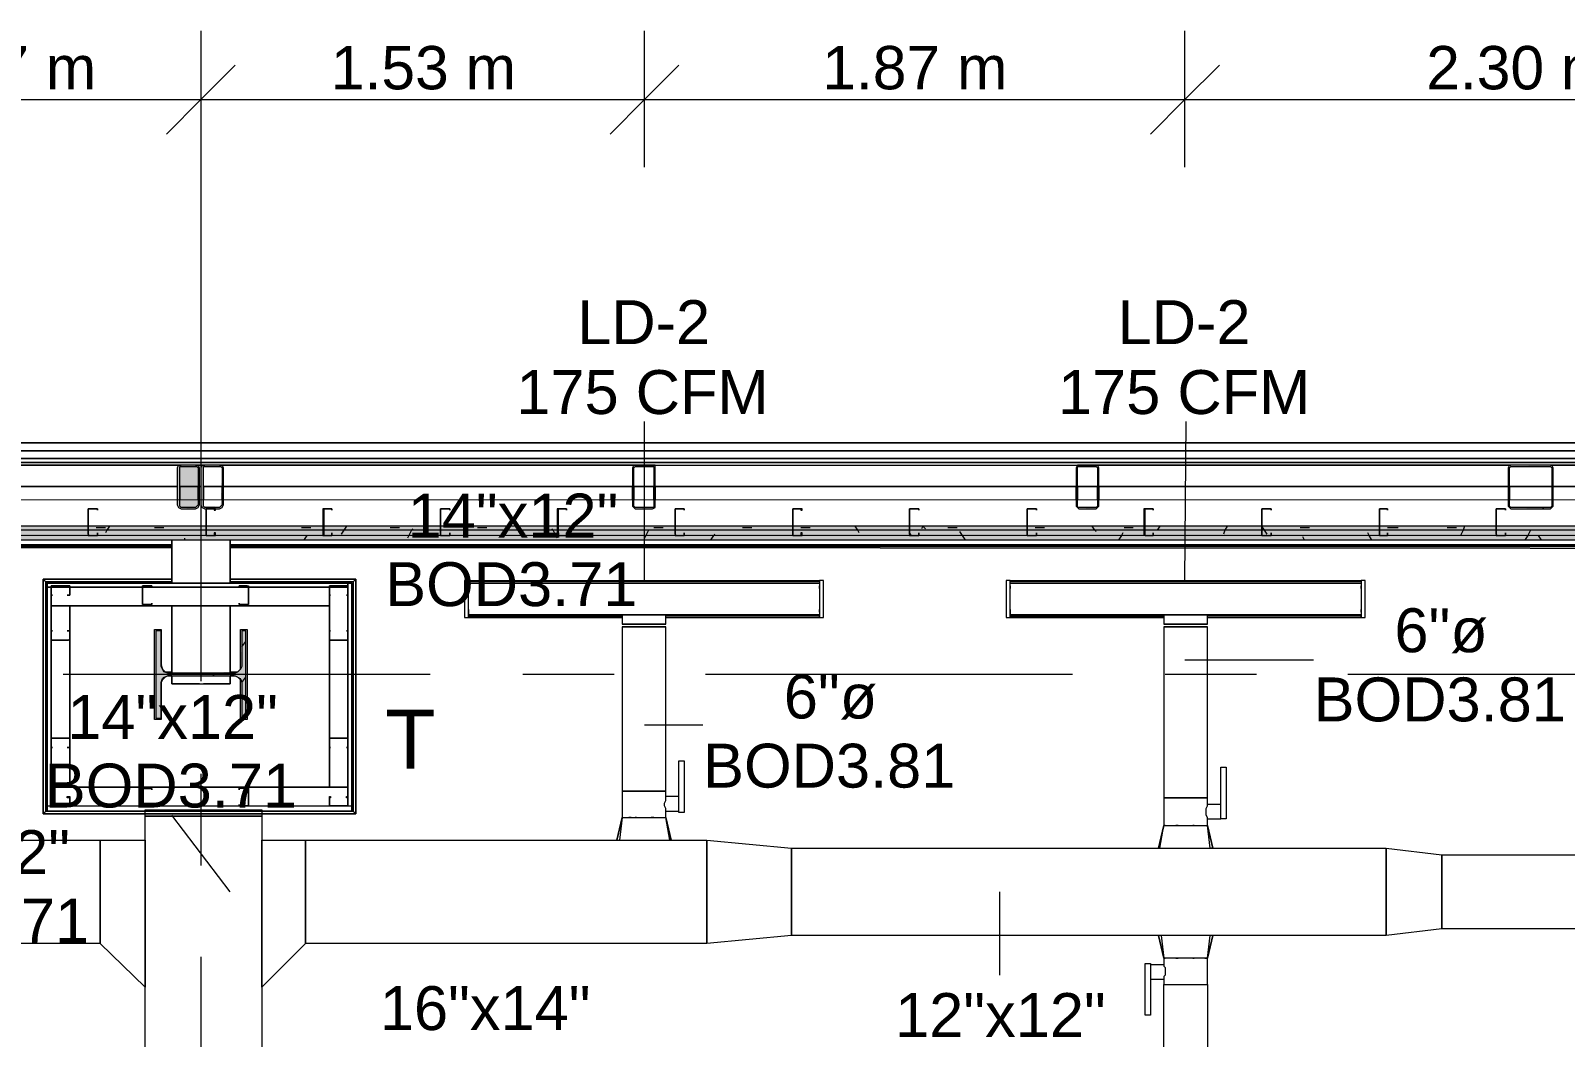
# Model space of a CAD drawing. Header units: metres. Extents: x -2 to 237, y -8 to 52.
# Drawn here: x 15.25 to 20.56, y 44.89 to 48.37 of the extents above; entities that cross this region are included whole.
import ezdxf

# ---------------------------------------------------------------- set-up
doc = ezdxf.new("R2010")
doc.units = ezdxf.units.M
doc.layers.add('HVAC - Ductos', color=5, linetype='Continuous', lineweight=0)
doc.layers.add('PDF2_Text', color=7, linetype='Continuous', lineweight=0)
doc.layers.add('PDF2_Geometry', color=7, linetype='Continuous', lineweight=0, true_color=0xaaaaaa)
doc.layers.add('PDF2_Solid Fills', color=7, linetype='Continuous', lineweight=0, true_color=0xffffff)
doc.styles.add('PDF Helvetica', font='')
doc.styles.get('PDF Helvetica').set_extended_font_data('Helvetica')

msp = doc.modelspace()

# ---------------------------------------------------------------- hatches: boundary and pattern name
at = {"layer": 'PDF2_Solid Fills', "lineweight": 0, "transparency": 33554559}
for points in [[(15.8286, 46.7287), (15.8332, 46.8707), (15.76, 46.8707), (15.7554, 46.8661), (15.7554, 46.7333), (15.76, 46.7333), (15.76, 46.7241), (15.7691, 46.7241), (15.8195, 46.7195), (15.8195, 46.7241)], [(15.9111, 46.7287), (15.9157, 46.87), (15.9157, 46.8707), (15.8424, 46.8707), (15.8378, 46.8661), (15.8378, 46.7333), (15.8424, 46.7333), (15.8424, 46.7241), (15.8516, 46.7241), (15.902, 46.7195), (15.902, 46.7241), (15.8836, 46.7287), (15.847, 46.7287), (15.847, 46.8661), (15.9111, 46.8661), (15.9066, 46.7333), (15.902, 46.7287), (15.9111, 46.7241)], [(56.2254, 46.6325), (56.4317, 46.6279), (56.4317, 46.6416), (37.3672, 46.6462), (4.2965, 46.6462), (4.2965, 46.6325)], [(4.2965, 46.6141), (56.2254, 46.6141), (56.4301, 46.6096), (56.4317, 46.6096), (56.4317, 46.6279), (4.2965, 46.6279)], [(15.7003, 46.1835), (15.7003, 46.298), (15.682, 46.298), (15.682, 45.9956), (15.7003, 45.9956), (15.7003, 46.1239), (15.7049, 46.1376), (15.7095, 46.1422), (15.9661, 46.1422), (15.9752, 46.1376), (15.9798, 46.1331), (15.9798, 45.9956), (15.9936, 45.9956), (15.9936, 46.298), (15.9798, 46.298), (15.9752, 46.1697), (15.9661, 46.1605), (15.9569, 46.1559), (15.7233, 46.1513), (15.7233, 46.1559), (15.7095, 46.1559), (15.7095, 46.1651), (15.7049, 46.1651), (15.7049, 46.1835)]]:
    msp.add_hatch(color=256, dxfattribs=at).paths.add_polyline_path(points)
h = msp.add_hatch(color=256, dxfattribs=at)
h.paths.add_polyline_path([(17.4093, 46.8615), (17.4048, 46.8615), (17.4048, 46.7241), (17.4093, 46.8601)])
h.paths.add_polyline_path([(17.336, 46.8615), (17.3315, 46.8615), (17.3315, 46.7287)])
h.paths.add_polyline_path([(17.4048, 46.8707), (17.4093, 46.8661), (17.4093, 46.8707)])
h.paths.add_polyline_path([(17.4002, 46.8661), (17.4002, 46.8707), (17.336, 46.8707)])
h.paths.add_polyline_path([(17.4002, 46.7195), (17.4002, 46.7241), (17.3406, 46.7241)])
h.paths.add_polyline_path([(17.3406, 46.7241), (17.3406, 46.7287), (17.336, 46.7287)])
h = msp.add_hatch(color=256, dxfattribs=at)
h.paths.add_polyline_path([(18.8755, 46.8707), (18.9442, 46.8661), (18.9442, 46.8707)])
h.paths.add_polyline_path([(18.9351, 46.7195), (18.9351, 46.7241), (18.8755, 46.7241)])
h.paths.add_polyline_path([(18.8709, 46.8615), (18.8663, 46.8615), (18.8663, 46.7287)])
h.paths.add_polyline_path([(18.9396, 46.7287), (18.9351, 46.7287), (18.9396, 46.7241)])
h.paths.add_polyline_path([(18.9442, 46.8615), (18.9396, 46.8615), (18.9396, 46.7287), (18.9442, 46.8609)])
h = msp.add_hatch(color=256, dxfattribs=at)
h.paths.add_polyline_path([(20.3646, 46.8707), (20.5157, 46.8661), (20.5157, 46.8707)])
h.paths.add_polyline_path([(20.5157, 46.8615), (20.5111, 46.8615), (20.5111, 46.7287)])
h.paths.add_polyline_path([(20.5111, 46.7287), (20.5066, 46.7287), (20.5111, 46.7241)])
h.paths.add_polyline_path([(20.3646, 46.8615), (20.36, 46.8615), (20.36, 46.7287)])
h.paths.add_polyline_path([(20.5066, 46.7195), (20.5066, 46.7241), (20.3691, 46.7241)])
h.paths.add_polyline_path([(20.3691, 46.7241), (20.3691, 46.7287), (20.3646, 46.7287)])
h = msp.add_hatch(color=256, dxfattribs=at)
h.paths.add_polyline_path([(16.2639, 46.6599), (16.2639, 46.6462), (17.0702, 46.6462), (17.0702, 46.6599)])
h.paths.add_polyline_path([(14.2296, 46.6599), (12.2045, 46.6645), (11.3936, 46.6645), (11.3936, 46.6462), (14.2296, 46.6462)])
h.paths.add_polyline_path([(38.5859, 46.6599), (38.5859, 46.6416), (39.3923, 46.6416), (39.3923, 46.6599)])
h.paths.add_polyline_path([(9.3593, 46.6462), (9.3593, 46.6645), (6.5232, 46.6645), (6.5232, 46.6462)])
h.paths.add_polyline_path([(41.4266, 46.6599), (41.4266, 46.6416), (43.4517, 46.6416), (43.4517, 46.6599)])
h.paths.add_polyline_path([(4.4889, 46.6462), (4.4889, 46.6645), (4.2965, 46.6645), (4.2965, 46.6462)])
h.paths.add_polyline_path([(44.2672, 46.6599), (44.2672, 46.6416), (46.2923, 46.6416), (46.2923, 46.6599)])
h.paths.add_polyline_path([(14.2342, 46.6599), (14.2342, 46.6462), (16.2593, 46.6462), (16.2593, 46.6599)])
h.paths.add_polyline_path([(48.3266, 46.6599), (48.3266, 46.6416), (49.133, 46.6416), (49.133, 46.6599)])
h.paths.add_polyline_path([(17.0748, 46.6599), (17.0748, 46.6462), (19.1, 46.6462), (19.1, 46.6599)])
h.paths.add_polyline_path([(51.1672, 46.6599), (51.1672, 46.6416), (54.0034, 46.6416), (54.0034, 46.6599)])
h.paths.add_polyline_path([(21.1343, 46.6599), (21.1343, 46.6462), (21.9406, 46.6462), (21.9406, 46.6599)])
h.paths.add_polyline_path([(56.0376, 46.6599), (56.0376, 46.6416), (56.4317, 46.6416), (56.4317, 46.6599)])
h.paths.add_polyline_path([(23.9749, 46.6599), (23.9749, 46.6462), (26, 46.6462), (26, 46.6599)])
h.paths.add_polyline_path([(54.0079, 46.6599), (54.0079, 46.6416), (56.033, 46.6416), (56.033, 46.6599)])
h.paths.add_polyline_path([(26.8155, 46.6599), (26.8155, 46.6462), (28.8407, 46.6462), (28.8407, 46.6599)])
h.paths.add_polyline_path([(49.1376, 46.6599), (49.1376, 46.6416), (51.1627, 46.6416), (51.1627, 46.6599)])
h.paths.add_polyline_path([(31.6859, 46.6599), (31.6859, 46.6462), (33.711, 46.6462), (33.711, 46.6599)])
h.paths.add_polyline_path([(46.2969, 46.6599), (46.2969, 46.6416), (48.322, 46.6416), (48.322, 46.6599)])
h.paths.add_polyline_path([(33.7156, 46.6599), (33.7156, 46.6462), (36.5516, 46.6462), (36.5516, 46.6599)])
h.paths.add_polyline_path([(43.4563, 46.6599), (43.4563, 46.6416), (44.2627, 46.6416), (44.2627, 46.6599)])
h.paths.add_polyline_path([(28.8453, 46.6599), (28.8453, 46.6462), (31.6813, 46.6462), (31.6813, 46.6599)])
h.paths.add_polyline_path([(39.3969, 46.6599), (39.3969, 46.6416), (41.422, 46.6416), (41.422, 46.6599)])
h.paths.add_polyline_path([(26.0046, 46.6599), (26.0046, 46.6462), (26.8109, 46.6462), (26.8109, 46.6599)])
h.paths.add_polyline_path([(37.2847, 46.6462), (38.5711, 46.6416), (38.5813, 46.6416), (38.5813, 46.6599), (36.5562, 46.6599), (36.5562, 46.6462)])
h.paths.add_polyline_path([(21.9452, 46.6599), (21.9452, 46.6462), (23.9703, 46.6462), (23.9703, 46.6599)])
h.paths.add_polyline_path([(11.389, 46.6462), (11.389, 46.6645), (9.3639, 46.6645), (9.3639, 46.6462)])
h.paths.add_polyline_path([(19.1046, 46.6599), (19.1046, 46.6462), (21.1297, 46.6462), (21.1297, 46.6599)])
h.paths.add_polyline_path([(6.5186, 46.6462), (6.5186, 46.6645), (4.4935, 46.6645), (4.4935, 46.6462)])

# ---------------------------------------------------------------- linework, layer by layer
at = {"layer": 'HVAC - Ductos', "color": 252, "lineweight": 0, "true_color": 0x939598}
for points in [[(15.8378, 48.3735), (15.8378, 48.1352), (15.8378, 47.9015)], [(17.3727, 47.9015), (17.3727, 48.1352), (17.3727, 48.3735)], [(19.242, 47.9015), (19.242, 48.1352), (19.242, 48.3735)], [(15.9569, 48.2544), (15.8378, 48.1352), (15.7187, 48.0161)], [(17.4918, 48.2544), (17.3727, 48.1352), (17.2535, 48.0161)], [(19.3611, 48.2544), (19.242, 48.1352), (19.1229, 48.0161)], [(6.4041, 48.1352), (8.3925, 48.1352), (9.9733, 48.1352), (12.0396, 48.1352), (14.4633, 48.1352), (15.8378, 48.1352), (17.3727, 48.1352), (19.242, 48.1352), (21.542, 48.1352), (23.7596, 48.1352), (26.0412, 48.1352)]]:
    msp.add_lwpolyline(points, dxfattribs=at)
at = {"layer": 'HVAC - Ductos', "lineweight": 0}
for points in [[(17.3727, 46.4721), (17.3727, 47.0219)], [(19.242, 46.4721), (19.2466, 47.0219)], [(16.7633, 46.4538), (16.7633, 46.4492), (16.7633, 46.4446), (16.7633, 46.4492), (16.7633, 46.4675), (16.7633, 46.4721), (17.9775, 46.4721), (17.9775, 46.4675), (17.9775, 46.4492), (17.9775, 46.4446), (17.9775, 46.4492), (17.9775, 46.4538)], [(17.9775, 46.4675), (16.7633, 46.4675)], [(18.6372, 46.4538), (18.6372, 46.4492), (18.6372, 46.4446), (18.6372, 46.4492), (18.6372, 46.4675), (18.6372, 46.4721), (19.8514, 46.4721), (19.8514, 46.4675), (19.8514, 46.4492), (19.8514, 46.4446), (19.8514, 46.4492), (19.8514, 46.4538)], [(19.8514, 46.4675), (18.6372, 46.4675)], [(16.7633, 46.3988), (16.7633, 46.408), (16.7633, 46.4171)], [(17.9775, 46.4171), (17.9775, 46.408), (17.9775, 46.3988)], [(18.6372, 46.3988), (18.6372, 46.408), (18.6372, 46.4171)], [(19.8514, 46.4171), (19.8514, 46.408), (19.8514, 46.3988)], [(16.7633, 46.3667), (16.7633, 46.3438), (16.7633, 46.3484), (17.2948, 46.3484)], [(17.446, 46.3209), (17.446, 46.353), (17.4368, 46.353), (17.4231, 46.353), (17.4094, 46.353), (17.391, 46.353), (17.3727, 46.353), (17.3497, 46.353), (17.3315, 46.353), (17.3177, 46.353), (17.304, 46.353), (17.2994, 46.353), (17.2948, 46.353), (17.2948, 46.3209)], [(17.9775, 46.3667), (17.9775, 46.3438), (17.9775, 46.3484), (17.446, 46.3484)], [(18.6372, 46.3667), (18.6372, 46.3438), (18.6372, 46.3484), (19.1687, 46.3484)], [(19.3199, 46.3209), (19.3199, 46.353), (19.3153, 46.353), (19.3108, 46.353), (19.297, 46.353), (19.2832, 46.353), (19.2649, 46.353), (19.242, 46.353), (19.2237, 46.353), (19.2054, 46.353), (19.1916, 46.353), (19.1779, 46.353), (19.1687, 46.353), (19.1687, 46.3209)], [(19.8514, 46.3667), (19.8514, 46.3438), (19.8514, 46.3484), (19.3199, 46.3484)], [(16.7633, 46.3438), (17.2948, 46.3438)], [(17.2948, 46.3117), (17.2948, 45.7436), (17.2994, 45.7436), (17.304, 45.7436), (17.3177, 45.7436), (17.3315, 45.7436), (17.3497, 45.7436), (17.3727, 45.7436), (17.391, 45.7436), (17.4094, 45.7436), (17.4231, 45.7436), (17.4368, 45.7436), (17.446, 45.7436), (17.446, 46.3117)], [(17.446, 46.3438), (17.9775, 46.3438)], [(18.6372, 46.3438), (19.1687, 46.3438)], [(19.1687, 46.3117), (19.1687, 45.7207), (19.1779, 45.7207), (19.1916, 45.7207), (19.2054, 45.7207), (19.2237, 45.7207), (19.242, 45.7207), (19.2649, 45.7207), (19.2832, 45.7207), (19.297, 45.7207), (19.3108, 45.7207), (19.3153, 45.7207), (19.3199, 45.7207), (19.3199, 46.3117)], [(19.3199, 46.3438), (19.8514, 46.3438)], [(19.242, 46.1972), (19.6864, 46.1972)], [(17.3727, 45.9726), (17.5743, 45.9726)], [(17.446, 45.6749), (17.446, 45.6795), (17.446, 45.684), (17.4414, 45.6932), (17.4414, 45.7023), (17.446, 45.7115), (17.446, 45.7161), (17.446, 45.7207), (17.446, 45.7253)], [(15.9386, 45.3954), (15.737, 45.6611)], [(19.3199, 45.6474), (19.3199, 45.652), (19.3153, 45.6611), (19.3153, 45.6703), (19.3153, 45.6795), (19.3153, 45.684), (19.3199, 45.6932), (19.3199, 45.6977)], [(17.2765, 45.5741), (17.2948, 45.652), (17.2765, 45.5741)], [(17.2948, 45.652), (17.2857, 45.5741)], [(17.2994, 45.652), (17.2994, 45.652)], [(17.2994, 45.652), (17.2994, 45.652)], [(17.446, 45.5741), (17.4552, 45.5741), (17.4598, 45.5741), (17.4643, 45.5741), (17.446, 45.652), (17.4643, 45.5741)], [(17.4598, 45.5741), (17.446, 45.652)], [(19.155, 45.5466), (19.1687, 45.6245), (19.1504, 45.5466), (19.155, 45.5466), (19.1596, 45.5466), (19.1687, 45.5466)], [(19.1504, 45.5466), (19.1687, 45.6245), (19.1733, 45.6245), (19.1687, 45.6245)], [(19.3382, 45.5466), (19.3199, 45.6245), (19.3382, 45.5466)], [(19.3291, 45.5466), (19.3199, 45.6245)], [(17.2765, 45.5741), (17.2811, 45.5741), (17.2857, 45.5741), (17.2948, 45.5741)], [(17.2765, 45.5741), (17.2765, 45.5741)], [(17.2994, 45.5741), (17.3177, 45.5741)], [(17.3223, 45.5741), (17.3269, 45.5741), (17.336, 45.5741), (17.3497, 45.5741), (17.3543, 45.5741), (17.3589, 45.5741), (17.3819, 45.5741), (17.3864, 45.5741), (17.391, 45.5741), (17.4048, 45.5741), (17.4139, 45.5741), (17.4185, 45.5741), (17.4231, 45.5741), (17.4414, 45.5741)], [(17.4643, 45.5741), (17.4643, 45.5741)], [(19.1504, 45.5466), (19.1504, 45.5466)], [(19.1733, 45.5466), (19.1916, 45.5466)], [(19.1962, 45.5466), (19.2008, 45.5466), (19.21, 45.5466), (19.2237, 45.5466), (19.2283, 45.5466), (19.2328, 45.5466), (19.2558, 45.5466)], [(19.2604, 45.5466), (19.2649, 45.5466), (19.2786, 45.5466), (19.2878, 45.5466), (19.2924, 45.5466), (19.297, 45.5466), (19.3153, 45.5466)], [(19.3199, 45.5466), (19.3291, 45.5466), (19.3337, 45.5466), (19.3382, 45.5466), (19.3337, 45.5466)], [(18.6006, 45.3954), (18.6006, 45.1068)], [(19.1687, 45.2442), (19.1596, 45.2442), (19.155, 45.2442), (19.1504, 45.2442), (19.1687, 45.1663), (19.1504, 45.2442)], [(19.1504, 45.2442), (19.1504, 45.2442)], [(19.1596, 45.2442), (19.1687, 45.1663), (19.1733, 45.1663)], [(19.1687, 43.7506), (19.1687, 45.0747), (19.1779, 45.0747), (19.1916, 45.0747), (19.2054, 45.0747), (19.2237, 45.0747), (19.242, 45.0747), (19.2649, 45.0747), (19.2832, 45.0747), (19.297, 45.0747), (19.3108, 45.0747), (19.3153, 45.0747), (19.3199, 45.0747), (19.3199, 45.1663), (19.3291, 45.2442)], [(19.1916, 45.2442), (19.1733, 45.2442)], [(19.3382, 45.2442), (19.3337, 45.2442), (19.3291, 45.2442), (19.3153, 45.2442), (19.297, 45.2442), (19.2924, 45.2442), (19.2878, 45.2442), (19.2786, 45.2442), (19.2649, 45.2442), (19.2604, 45.2442), (19.2558, 45.2442), (19.2328, 45.2442), (19.2283, 45.2442), (19.2237, 45.2442), (19.21, 45.2442), (19.2008, 45.2442), (19.1962, 45.2442)], [(19.3382, 45.2442), (19.3199, 45.1663), (19.3382, 45.2442)], [(19.3382, 45.2442), (19.3382, 45.2442)], [(19.3108, 45.1663), (19.3153, 45.1663), (19.3199, 45.1663), (19.3153, 45.1663), (19.3108, 45.1663), (19.297, 45.1663), (19.2832, 45.1663), (19.2649, 45.1663), (19.242, 45.1663), (19.2237, 45.1663), (19.2054, 45.1663), (19.1916, 45.1663), (19.1779, 45.1663), (19.1733, 45.1663), (19.1687, 45.1663), (19.1687, 45.1433), (19.1229, 45.1433), (19.1229, 45.1388), (19.1229, 45.1342), (19.1229, 45.1251), (19.1229, 45.1205), (19.1229, 45.1113), (19.1229, 45.1068), (19.1229, 45.1022), (19.1229, 45.0976), (19.1229, 45.093), (19.1687, 45.093), (19.1687, 45.0747), (19.1779, 45.0747), (19.1916, 45.0747), (19.2054, 45.0747), (19.2237, 45.0747), (19.242, 45.0747), (19.2649, 45.0747), (19.2832, 45.0747), (19.297, 45.0747), (19.3108, 45.0747), (19.3153, 45.0747), (19.3199, 45.0747), (19.3199, 43.7506)], [(19.1687, 45.1433), (19.1687, 45.1388), (19.1733, 45.1342), (19.1733, 45.1251), (19.1733, 45.1159), (19.1733, 45.1068), (19.1687, 45.1022), (19.1687, 45.0976), (19.1687, 45.093)], [(19.1916, 45.1663), (19.1916, 45.1663)], [(19.2466, 45.1663), (19.242, 45.1663)], [(19.2786, 45.1663), (19.2741, 45.1663), (19.2695, 45.1663), (19.2741, 45.1663)], [(19.297, 45.1663), (19.297, 45.1663)]]:
    msp.add_lwpolyline(points, dxfattribs=at)
for points in [[(16.7496, 46.4721), (16.7496, 46.3438), (16.7633, 46.3438), (16.7633, 46.4721)], [(16.7633, 46.4629), (17.9775, 46.4629), (17.9775, 46.353), (16.7633, 46.353)], [(17.9912, 46.4721), (17.9775, 46.4721), (17.9775, 46.3438), (17.9912, 46.3438)], [(18.6235, 46.4721), (18.6235, 46.3438), (18.6372, 46.3438), (18.6372, 46.4721)], [(18.6372, 46.4629), (19.8514, 46.4629), (19.8514, 46.353), (18.6372, 46.353)], [(19.8651, 46.4721), (19.8514, 46.4721), (19.8514, 46.3438), (19.8651, 46.3438)], [(16.7633, 46.3713), (16.7633, 46.3667), (16.7633, 46.3621), (16.7633, 46.3667)], [(17.9775, 46.353), (16.7633, 46.353)], [(17.9775, 46.3621), (17.9775, 46.3667), (17.9775, 46.3713), (17.9775, 46.3667)], [(18.6372, 46.3713), (18.6372, 46.3667), (18.6372, 46.3621), (18.6372, 46.3667)], [(19.8514, 46.353), (18.6372, 46.353)], [(19.8514, 46.3621), (19.8514, 46.3667), (19.8514, 46.3713), (19.8514, 46.3667)], [(17.3727, 46.3209), (17.391, 46.3209), (17.4094, 46.3209), (17.4231, 46.3209), (17.4368, 46.3209), (17.446, 46.3209), (17.4368, 46.3209), (17.4231, 46.3209), (17.4094, 46.3209), (17.391, 46.3209), (17.3727, 46.3209), (17.3497, 46.3209), (17.3315, 46.3209), (17.3177, 46.3209), (17.304, 46.3209), (17.2994, 46.3209), (17.2948, 46.3209), (17.2994, 46.3209), (17.304, 46.3209), (17.3177, 46.3209), (17.3315, 46.3209), (17.3497, 46.3209)], [(17.2948, 46.3117), (17.2994, 46.3117), (17.304, 46.3117), (17.3177, 46.3117), (17.3315, 46.3117), (17.3497, 46.3117), (17.3727, 46.3117), (17.391, 46.3117), (17.4094, 46.3117), (17.4231, 46.3117), (17.4368, 46.3117), (17.446, 46.3117), (17.4368, 46.3117), (17.4231, 46.3117), (17.4094, 46.3117), (17.391, 46.3117), (17.3727, 46.3117), (17.3497, 46.3117), (17.3315, 46.3117), (17.3177, 46.3117), (17.304, 46.3117), (17.2994, 46.3117)], [(19.242, 46.3209), (19.2649, 46.3209), (19.2832, 46.3209), (19.297, 46.3209), (19.3108, 46.3209), (19.3153, 46.3209), (19.3199, 46.3209), (19.3153, 46.3209), (19.3108, 46.3209), (19.297, 46.3209), (19.2832, 46.3209), (19.2649, 46.3209), (19.242, 46.3209), (19.2237, 46.3209), (19.2054, 46.3209), (19.1916, 46.3209), (19.1779, 46.3209), (19.1687, 46.3209), (19.1779, 46.3209), (19.1916, 46.3209), (19.2054, 46.3209), (19.2237, 46.3209)], [(19.1687, 46.3117), (19.1779, 46.3117), (19.1916, 46.3117), (19.2054, 46.3117), (19.2237, 46.3117), (19.242, 46.3117), (19.2649, 46.3117), (19.2832, 46.3117), (19.297, 46.3117), (19.3108, 46.3117), (19.3153, 46.3117), (19.3199, 46.3117), (19.3153, 46.3117), (19.3108, 46.3117), (19.297, 46.3117), (19.2832, 46.3117), (19.2649, 46.3117), (19.242, 46.3117), (19.2237, 46.3117), (19.2054, 46.3117), (19.1916, 46.3117), (19.1779, 46.3117)], [(17.5102, 45.6703), (17.4918, 45.6703), (17.4918, 45.849), (17.5102, 45.849)], [(19.3657, 45.826), (19.3841, 45.826), (19.3841, 45.6474), (19.3657, 45.6474)], [(17.4918, 45.6749), (17.4918, 45.6795), (17.4918, 45.684), (17.4918, 45.6932), (17.4918, 45.6977), (17.4918, 45.7069), (17.4918, 45.7115), (17.4918, 45.7161), (17.4918, 45.7207), (17.4918, 45.7253), (17.446, 45.7253), (17.446, 45.7436), (17.4368, 45.7436), (17.4231, 45.7436), (17.4094, 45.7436), (17.391, 45.7436), (17.3727, 45.7436), (17.3497, 45.7436), (17.3315, 45.7436), (17.3177, 45.7436), (17.304, 45.7436), (17.2994, 45.7436), (17.2948, 45.7436), (17.2948, 45.652), (17.2994, 45.652), (17.304, 45.652), (17.3177, 45.652), (17.3315, 45.652), (17.3497, 45.652), (17.3727, 45.652), (17.391, 45.652), (17.4094, 45.652), (17.4231, 45.652), (17.4368, 45.652), (17.4414, 45.652), (17.446, 45.652), (17.446, 45.6749)], [(19.3199, 45.6977), (19.3199, 45.7207), (19.3153, 45.7207), (19.3108, 45.7207), (19.297, 45.7207), (19.2832, 45.7207), (19.2649, 45.7207), (19.242, 45.7207), (19.2237, 45.7207), (19.2054, 45.7207), (19.1916, 45.7207), (19.1779, 45.7207), (19.1687, 45.7207), (19.1687, 45.6245), (19.1733, 45.6245), (19.1779, 45.6245), (19.1916, 45.6245), (19.2054, 45.6245), (19.2237, 45.6245), (19.242, 45.6245), (19.2649, 45.6245), (19.2832, 45.6245), (19.297, 45.6245), (19.3108, 45.6245), (19.3153, 45.6245), (19.3199, 45.6245), (19.3199, 45.6474), (19.3657, 45.6474), (19.3657, 45.652), (19.3657, 45.6566), (19.3657, 45.6611), (19.3657, 45.6657), (19.3657, 45.6749), (19.3657, 45.6795), (19.3657, 45.684), (19.3657, 45.6932), (19.3657, 45.6977)], [(16.0486, 45.6566), (15.6454, 45.6566), (15.6454, 45.6795), (16.0486, 45.6795)], [(16.0486, 45.6566), (16.0486, 44.6578), (15.6454, 44.6578), (15.6454, 45.6566)], [(17.3269, 45.652), (17.3177, 45.652)], [(17.3452, 45.652), (17.3406, 45.652)], [(17.4048, 45.652), (17.4002, 45.652), (17.3956, 45.652), (17.4002, 45.652)], [(19.2191, 45.6245), (19.2146, 45.6245), (19.21, 45.6245), (19.2146, 45.6245)], [(19.2741, 45.6245), (19.2695, 45.6245)], [(15.6454, 45.5741), (15.6454, 45.0655), (15.4896, 45.2167), (15.4896, 45.5741), (15.4896, 45.2167), (14.2801, 45.2167), (14.2801, 45.5741), (15.4896, 45.5741)], [(16.0486, 45.5741), (16.1998, 45.5741), (16.1998, 45.2167), (16.0486, 45.0655)], [(16.1998, 45.2167), (16.1998, 45.5741), (17.588, 45.5741), (17.588, 45.2167)], [(17.588, 45.5741), (17.8813, 45.5466), (17.8813, 45.2442), (17.588, 45.2167)], [(19.9384, 45.2442), (17.8813, 45.2442), (17.8813, 45.5466), (19.9384, 45.5466)], [(19.9384, 45.5466), (20.1309, 45.5237), (20.1309, 45.2671), (19.9384, 45.2442)], [(22.3117, 45.2671), (20.1309, 45.2671), (20.1309, 45.5237), (22.3117, 45.5237)], [(19.1046, 45.1479), (19.1229, 45.1479), (19.1229, 44.9693), (19.1046, 44.9693)], [(19.21, 45.1663), (19.2146, 45.1663), (19.2191, 45.1663), (19.2146, 45.1663)]]:
    msp.add_lwpolyline(points, close=True, dxfattribs=at)
at = {"layer": 'PDF2_Geometry', "color": 252, "lineweight": 0, "true_color": 0x939598}
msp.add_lwpolyline([(15.8378, 48.2544), (15.8378, 47.7779)], dxfattribs=at)
at = {"layer": 'PDF2_Geometry', "lineweight": 0}
for points in [[(15.8378, 47.7779), (15.8378, 46.1239)], [(15.8744, 46.9486), (15.8012, 46.9486)], [(17.4094, 46.9486), (17.3315, 46.9486)], [(18.9396, 46.9486), (18.8663, 46.9486)], [(20.4745, 46.9486), (20.3966, 46.9486)], [(12.7452, 46.8707), (11.3065, 46.8707), (12.7727, 46.8707), (14.303, 46.8707), (15.7691, 46.8707), (14.335, 46.8707)], [(15.8836, 46.7195), (15.902, 46.7195), (15.9111, 46.7241), (15.9157, 46.7333), (15.9157, 46.8615), (15.9111, 46.8707), (15.902, 46.8707), (15.8516, 46.8707), (15.8424, 46.8707), (15.8378, 46.8615), (15.8378, 46.7333), (15.8424, 46.7241), (15.8516, 46.7195), (15.8562, 46.7195)], [(17.3406, 46.8707), (15.902, 46.8707), (17.3727, 46.8707), (18.903, 46.8707), (20.3691, 46.8707), (18.9351, 46.8707)], [(17.4002, 46.8707), (18.8755, 46.8707)], [(21.9406, 46.8707), (20.5066, 46.8707), (21.9682, 46.8707), (23.503, 46.8707), (24.9646, 46.8707), (23.5305, 46.8707)], [(15.7554, 46.7973), (15.7554, 46.7516)], [(15.7645, 46.7973), (15.7645, 46.7516)], [(15.8286, 46.7516), (15.8286, 46.7973)], [(15.8332, 46.7516), (15.8332, 46.7973)], [(15.8378, 46.7973), (15.8378, 46.7516)], [(15.847, 46.7973), (15.847, 46.7516)], [(15.9111, 46.7516), (15.9111, 46.7973)], [(15.9157, 46.7516), (15.9157, 46.7973)], [(17.3315, 46.7516), (17.3315, 46.7973)], [(17.336, 46.7973), (17.336, 46.7516)], [(17.4048, 46.7516), (17.4048, 46.7973)], [(17.4094, 46.7973), (17.4094, 46.7516)], [(18.8663, 46.7516), (18.8663, 46.7973)], [(18.8709, 46.7973), (18.8709, 46.7516)], [(18.9396, 46.7516), (18.9396, 46.7973)], [(18.9442, 46.7973), (18.9442, 46.7516)], [(20.36, 46.7973), (20.36, 46.7516)], [(20.3646, 46.7973), (20.3646, 46.7516)], [(20.5111, 46.7973), (20.5111, 46.7516), (20.5157, 46.7562)], [(20.5157, 46.7516), (20.5157, 46.7973)], [(56.4317, 46.747), (4.2965, 46.7516)], [(20.4791, 46.7195), (20.4837, 46.7241)], [(4.2965, 46.6141), (56.4317, 46.6095)], [(17.0702, 46.6599), (16.6671, 46.6599), (16.2593, 46.6599), (15.8562, 46.6599), (15.4484, 46.6599), (15.0452, 46.6599), (14.6374, 46.6599), (14.2342, 46.6599)], [(16.2593, 46.6462), (15.8562, 46.6462), (15.4484, 46.6462), (15.0452, 46.6462), (14.6374, 46.6462), (14.2342, 46.6462)], [(15.453, 46.6279), (15.0727, 46.6279)], [(15.8562, 46.6279), (15.4805, 46.6279)], [(16.2639, 46.6279), (15.8836, 46.6279)], [(17.0702, 46.6462), (16.6671, 46.6462), (16.2639, 46.6462)], [(16.6671, 46.6279), (16.2914, 46.6279)], [(17.0748, 46.6279), (16.6991, 46.6279)], [(19.1, 46.6599), (18.6968, 46.6599), (18.289, 46.6599), (17.8858, 46.6599), (17.478, 46.6599), (17.0748, 46.6599)], [(19.1, 46.6462), (18.6968, 46.6462), (18.289, 46.6462), (17.8858, 46.6462), (17.478, 46.6462), (17.0748, 46.6462)], [(17.4826, 46.6279), (17.1024, 46.6279)], [(17.8858, 46.6279), (17.5102, 46.6279)], [(18.2936, 46.6279), (17.9133, 46.6279)], [(18.6968, 46.6279), (18.3211, 46.6279)], [(19.1046, 46.6279), (18.7288, 46.6279)], [(21.9406, 46.6599), (21.5374, 46.6599), (21.1297, 46.6599), (20.7265, 46.6599), (20.3187, 46.6599), (19.9155, 46.6599), (19.5077, 46.6599), (19.1046, 46.6599)], [(21.9406, 46.6462), (21.5374, 46.6462), (21.1297, 46.6462), (20.7265, 46.6462), (20.3187, 46.6462), (19.9155, 46.6462), (19.5077, 46.6462), (19.1046, 46.6462)], [(19.5077, 46.6279), (19.132, 46.6279)], [(19.9155, 46.6279), (19.5398, 46.6279)], [(20.3233, 46.6279), (19.943, 46.6279)], [(20.7265, 46.6279), (20.3508, 46.6279)], [(6.7431, 46.5958), (15.737, 46.5958), (6.7431, 46.5958), (15.737, 46.5958), (6.7431, 46.5958), (15.737, 46.5912)], [(15.9386, 46.5912), (24.9325, 46.5912), (15.9386, 46.5958), (24.9325, 46.5958), (15.9386, 46.5958), (24.9325, 46.5958)], [(15.737, 46.4675), (15.3018, 46.4675), (15.737, 46.4675)], [(15.3018, 46.4675), (15.3018, 45.6749), (15.3018, 46.4675)], [(15.3018, 46.4675), (15.3018, 45.6749), (15.3018, 46.4675)], [(15.737, 46.4675), (15.3018, 46.4675), (15.737, 46.4675)], [(15.3018, 46.4629), (15.3018, 46.4629)], [(16.3602, 46.4629), (15.3018, 46.4629), (16.3602, 46.4629)], [(16.3739, 46.4767), (15.9386, 46.4767)], [(15.9386, 46.4767), (16.3739, 46.4767)], [(16.3739, 46.4767), (15.9386, 46.4767)], [(15.9386, 46.4767), (16.3739, 46.4767)], [(15.9386, 46.4675), (16.3647, 46.4675)], [(16.3647, 46.4675), (15.9386, 46.4675)], [(15.9386, 46.4675), (16.3647, 46.4675)], [(15.9386, 46.4675), (16.3647, 46.4675)], [(16.3602, 45.6749), (16.3602, 46.4629)], [(16.3602, 46.4629), (16.3602, 45.7574)], [(16.3602, 46.4629), (16.3602, 46.4629)], [(16.3602, 45.6749), (16.3602, 46.4629), (16.3602, 45.6749)], [(16.3647, 46.4675), (16.3693, 46.4721), (16.3739, 46.4767)], [(16.3739, 46.4767), (16.3693, 46.4721), (16.3647, 46.4675)], [(16.3739, 46.4767), (16.3693, 46.4721), (16.3647, 46.4675)], [(16.3647, 46.4675), (16.3693, 46.4721), (16.3739, 46.4767)], [(16.3647, 45.6749), (16.3647, 46.4675), (16.3647, 45.6749)], [(16.3647, 46.4675), (16.3647, 45.6749)], [(16.3647, 45.6749), (16.3647, 46.4675), (16.3647, 45.6749)], [(16.3647, 46.4675), (16.3647, 45.6749)], [(16.3739, 45.6657), (16.3739, 46.4767)], [(16.3739, 46.4767), (16.3739, 45.6657)], [(16.3739, 45.6657), (16.3739, 46.4767)], [(16.3739, 46.4767), (16.3739, 45.6657)], [(15.3246, 46.4217), (15.3246, 46.4217)], [(15.3751, 46.4217), (15.3751, 46.4217)], [(15.6683, 46.4492), (15.6683, 46.4492)], [(15.9706, 46.4492), (15.9706, 46.4492)], [(16.2868, 46.4217), (16.2868, 46.4217)], [(16.3418, 46.4217), (16.3418, 46.4217)], [(15.6362, 46.3896), (15.6362, 46.3896)], [(15.6362, 46.3896), (15.6362, 46.3896)], [(15.6683, 46.3942), (15.6683, 46.3942)], [(15.9706, 46.3942), (15.9706, 46.3942)], [(15.3246, 46.298), (15.3246, 46.298)], [(15.3751, 46.298), (15.3751, 46.298)], [(15.737, 46.1422), (15.7233, 46.1422), (15.7141, 46.1376), (15.7049, 46.1285), (15.7003, 46.1193), (15.7003, 45.991), (15.6775, 45.991), (15.6775, 46.3026), (15.7003, 46.3026), (15.7003, 46.1789), (15.7049, 46.1651), (15.7141, 46.1559), (15.7233, 46.1559), (15.737, 46.1559)], [(15.9386, 46.1559), (15.9524, 46.1559), (15.9661, 46.1559), (15.9752, 46.1651), (15.9752, 46.1789), (15.9752, 46.3026), (15.9982, 46.3026), (15.9982, 45.991), (15.9752, 45.991), (15.9752, 46.1193), (15.9752, 46.1285), (15.9661, 46.1376), (15.9524, 46.1422), (15.9386, 46.1422), (15.9386, 46.1147), (15.9386, 46.1422)], [(16.2868, 46.298), (16.2868, 46.298)], [(16.3418, 46.298), (16.3418, 46.298)], [(15.9798, 46.243), (15.9936, 46.2613)], [(16.6305, 46.1468), (15.3613, 46.1468)], [(15.737, 46.1422), (15.737, 46.1147), (15.737, 46.1422)], [(15.879, 46.1422), (15.8882, 46.1513)], [(15.9798, 46.1193), (15.9936, 46.1376)], [(17.2673, 46.1468), (16.9512, 46.1468)], [(18.8526, 46.1468), (17.5834, 46.1468)], [(19.4895, 46.1468), (19.1733, 46.1468)], [(21.0747, 46.1468), (19.8056, 46.1468)], [(15.8195, 46.1147), (15.8241, 46.1147), (15.8286, 46.1147), (15.8332, 46.1147), (15.8286, 46.1147), (15.8241, 46.1147), (15.8195, 46.1147), (15.737, 46.1147), (15.9386, 46.1147), (15.8608, 46.1147), (15.8562, 46.1147), (15.8516, 46.1147), (15.847, 46.1147), (15.8516, 46.1147), (15.8562, 46.1147), (15.8608, 46.1147)], [(15.3201, 45.9269), (15.3201, 45.9269)], [(15.3201, 45.9269), (15.3201, 45.9269)], [(16.2822, 45.9269), (16.2822, 45.9269)], [(16.2822, 45.9269), (16.2822, 45.9269)], [(15.3246, 45.8948), (15.3246, 45.8948)], [(15.3751, 45.8948), (15.3751, 45.8948)], [(16.2868, 45.8948), (16.2868, 45.8948)], [(16.3418, 45.8948), (16.3418, 45.8948)], [(15.8378, 45.8032), (15.8378, 45.487)], [(15.6362, 45.7528), (15.6362, 45.7528)], [(15.6362, 45.7528), (15.6362, 45.7528)], [(15.6683, 45.7482), (15.6683, 45.7482)], [(15.9706, 45.7482), (15.9706, 45.7482)], [(16.3602, 45.6749), (16.3602, 45.7574)], [(15.3018, 45.6749), (15.2972, 45.6703), (15.2972, 45.6657), (15.2926, 45.6657)], [(15.2926, 45.6657), (16.3739, 45.6657)], [(15.3018, 45.6749), (16.3647, 45.6749), (15.3018, 45.6749)], [(15.3018, 45.6749), (16.3647, 45.6749), (15.3018, 45.6749)], [(16.3647, 45.6749), (15.3018, 45.6749)], [(15.3018, 45.6749), (15.3018, 45.6749)], [(16.3602, 45.6749), (15.3018, 45.6749), (16.3602, 45.6749)], [(15.3201, 45.6932), (15.3201, 45.6932)], [(15.3201, 45.6932), (15.3201, 45.6932)], [(15.6362, 45.6932), (15.6362, 45.6932)], [(15.6362, 45.6932), (15.6362, 45.6932)], [(15.6683, 45.6977), (15.6683, 45.6977)], [(15.9706, 45.6977), (15.9706, 45.6977)], [(16.2822, 45.6932), (16.2822, 45.6932)], [(16.2822, 45.6932), (16.2822, 45.6932)], [(16.3602, 45.6749), (16.3602, 45.6749)], [(16.3739, 45.6657), (16.3693, 45.6657), (16.3693, 45.6703), (16.3647, 45.6749)], [(16.3739, 45.6657), (16.3693, 45.6657), (16.3693, 45.6703), (16.3647, 45.6749)], [(16.3647, 45.6749), (16.3693, 45.6703), (16.3693, 45.6657), (16.3739, 45.6657)], [(15.8378, 45.1709), (15.8378, 43.9017)]]:
    msp.add_lwpolyline(points, dxfattribs=at)
for points in [[(15.8378, 46.9486), (17.3727, 46.9486), (18.903, 46.9486), (17.3727, 46.9486), (15.8378, 46.9486), (14.303, 46.9486)], [(20.4378, 46.9486), (21.9682, 46.9486), (23.503, 46.9486), (21.9682, 46.9486), (20.4378, 46.9486), (18.903, 46.9486)], [(15.8378, 46.9211), (14.303, 46.9211)], [(15.8378, 46.8936), (14.303, 46.8936)], [(15.8378, 46.8799), (14.303, 46.8799)], [(17.3727, 46.9211), (15.8378, 46.9211)], [(17.3727, 46.8936), (15.8378, 46.8936)], [(17.3727, 46.8799), (15.8378, 46.8799)], [(18.903, 46.9211), (17.3727, 46.9211)], [(18.903, 46.8936), (17.3727, 46.8936)], [(18.903, 46.8799), (17.3727, 46.8799)], [(20.4378, 46.9211), (18.903, 46.9211)], [(20.4378, 46.8936), (18.903, 46.8936)], [(20.4378, 46.8799), (18.903, 46.8799)], [(21.9682, 46.9211), (20.4378, 46.9211)], [(21.9682, 46.8936), (20.4378, 46.8936)], [(21.9682, 46.8799), (20.4378, 46.8799)], [(15.7691, 46.7195), (15.8195, 46.7195), (15.8286, 46.7241), (15.8332, 46.7333), (15.8332, 46.8615), (15.8286, 46.8707), (15.8195, 46.8707), (15.7691, 46.8707), (15.76, 46.8707), (15.7554, 46.8615), (15.7554, 46.7333), (15.76, 46.7241)], [(15.7691, 46.7241), (15.7645, 46.7287), (15.7645, 46.7333), (15.7645, 46.8615), (15.7645, 46.8661), (15.7691, 46.8661), (15.8195, 46.8661), (15.8241, 46.8661), (15.8286, 46.8615), (15.8286, 46.7333), (15.8241, 46.7287), (15.8195, 46.7241)], [(15.8378, 46.8707), (15.8195, 46.8707)], [(15.8516, 46.8707), (15.8378, 46.8707)], [(15.9111, 46.7333), (15.9066, 46.7287), (15.902, 46.7241), (15.8516, 46.7241), (15.847, 46.7287), (15.847, 46.7333), (15.847, 46.8615), (15.847, 46.8661), (15.8516, 46.8661), (15.902, 46.8661), (15.9066, 46.8661), (15.9111, 46.8615)], [(17.4094, 46.8615), (17.4094, 46.8707), (17.4002, 46.8707), (17.3406, 46.8707), (17.336, 46.8707), (17.3315, 46.8615), (17.3315, 46.7287), (17.336, 46.7241), (17.3406, 46.7195), (17.4002, 46.7195), (17.4094, 46.7241), (17.4094, 46.7287)], [(17.3406, 46.8661), (17.4002, 46.8661), (17.4048, 46.8661), (17.4048, 46.8615), (17.4048, 46.7287), (17.4048, 46.7241), (17.4002, 46.7241), (17.3406, 46.7241), (17.336, 46.7287), (17.336, 46.8615)], [(18.9442, 46.8615), (18.9396, 46.8707), (18.9351, 46.8707), (18.8755, 46.8707), (18.8709, 46.8707), (18.8663, 46.8615), (18.8663, 46.7287), (18.8709, 46.7241), (18.8755, 46.7195), (18.9351, 46.7195), (18.9396, 46.7241), (18.9442, 46.7287)], [(18.8755, 46.8661), (18.9351, 46.8661), (18.9396, 46.8615), (18.9396, 46.7287), (18.9351, 46.7241), (18.8755, 46.7241), (18.8709, 46.7241), (18.8709, 46.7287), (18.8709, 46.8615), (18.8709, 46.8661)], [(20.3691, 46.7195), (20.5066, 46.7195), (20.5111, 46.7241), (20.5157, 46.7287), (20.5157, 46.8615), (20.5111, 46.8707), (20.5066, 46.8707), (20.3691, 46.8707), (20.3646, 46.8707), (20.36, 46.8615), (20.36, 46.7287), (20.3646, 46.7241)], [(20.5111, 46.7287), (20.5066, 46.7241), (20.3691, 46.7241), (20.3646, 46.7287), (20.3646, 46.8615), (20.3691, 46.8661), (20.5066, 46.8661), (20.5111, 46.8615)], [(14.3442, 46.7973), (15.7554, 46.7973)], [(15.7645, 46.7973), (15.8286, 46.7973)], [(15.8332, 46.7973), (15.8378, 46.7973)], [(15.847, 46.7973), (15.9111, 46.7973)], [(15.9157, 46.7973), (17.3315, 46.7973)], [(17.336, 46.7973), (17.3727, 46.7973), (17.4048, 46.7973), (17.3727, 46.7973)], [(17.4094, 46.7973), (18.8663, 46.7973)], [(18.8709, 46.7973), (18.903, 46.7973)], [(18.903, 46.7973), (18.9396, 46.7973)], [(18.9442, 46.7973), (20.36, 46.7973)], [(20.4378, 46.7973), (20.5111, 46.7973), (20.4378, 46.7973), (20.3646, 46.7973)], [(20.5157, 46.7973), (21.9315, 46.7973)], [(15.4805, 46.7195), (15.453, 46.7195), (15.4484, 46.7195), (15.4484, 46.6325), (15.4484, 46.6279), (15.453, 46.6279), (15.4805, 46.6279), (15.4805, 46.637), (15.4805, 46.6279), (15.453, 46.6279), (15.4484, 46.6325), (15.4484, 46.7195), (15.453, 46.7195), (15.4805, 46.7195), (15.4805, 46.7149)], [(15.8882, 46.7195), (15.8562, 46.7195), (15.8562, 46.6325), (15.8562, 46.6279), (15.8882, 46.6279), (15.8882, 46.637), (15.8836, 46.637), (15.8836, 46.6279), (15.8562, 46.6279), (15.8562, 46.6325), (15.8562, 46.7195), (15.8836, 46.7195), (15.8836, 46.7149), (15.8882, 46.7149)], [(16.2914, 46.7195), (16.2639, 46.7195), (16.2593, 46.7195), (16.2593, 46.6325), (16.2593, 46.6279), (16.2639, 46.6279), (16.2914, 46.6279), (16.2914, 46.637), (16.2914, 46.6279), (16.2639, 46.6279), (16.2639, 46.6325), (16.2639, 46.7195), (16.2914, 46.7195), (16.2914, 46.7149)], [(16.6991, 46.7195), (16.6671, 46.7195), (16.6671, 46.6325), (16.6671, 46.6279), (16.6991, 46.6279), (16.6991, 46.637), (16.6991, 46.6279), (16.6671, 46.6279), (16.6671, 46.6325), (16.6671, 46.7195), (16.6991, 46.7195), (16.6991, 46.7149)], [(17.1024, 46.7195), (17.0748, 46.7195), (17.0702, 46.7195), (17.0702, 46.6325), (17.0748, 46.6279), (17.1024, 46.6279), (17.1024, 46.637), (17.1024, 46.6279), (17.0748, 46.6279), (17.0748, 46.6325), (17.0748, 46.7195), (17.1024, 46.7195), (17.1024, 46.7149)], [(17.5102, 46.7195), (17.4826, 46.7195), (17.478, 46.7195), (17.478, 46.6325), (17.478, 46.6279), (17.4826, 46.6279), (17.5102, 46.6279), (17.5102, 46.637), (17.5102, 46.6279), (17.4826, 46.6279), (17.478, 46.6325), (17.478, 46.7195), (17.4826, 46.7195), (17.5102, 46.7195), (17.5102, 46.7149)], [(17.9179, 46.7195), (17.8858, 46.7195), (17.8858, 46.6325), (17.8858, 46.6279), (17.9179, 46.6279), (17.9179, 46.637), (17.9133, 46.637), (17.9133, 46.6279), (17.8858, 46.6279), (17.8858, 46.6325), (17.8858, 46.7195), (17.9133, 46.7195), (17.9133, 46.7149), (17.9179, 46.7149)], [(18.3211, 46.7195), (18.2936, 46.7195), (18.289, 46.7195), (18.289, 46.6325), (18.289, 46.6279), (18.2936, 46.6279), (18.3211, 46.6279), (18.3211, 46.637), (18.3211, 46.6279), (18.2936, 46.6279), (18.2936, 46.6325), (18.289, 46.6325), (18.289, 46.7195), (18.2936, 46.7195), (18.3211, 46.7195), (18.3211, 46.7149)], [(18.7288, 46.7195), (18.6968, 46.7195), (18.6968, 46.6325), (18.6968, 46.6279), (18.7288, 46.6279), (18.7288, 46.637), (18.7288, 46.6279), (18.6968, 46.6279), (18.6968, 46.6325), (18.6968, 46.7195), (18.7288, 46.7195), (18.7288, 46.7149)], [(19.132, 46.7195), (19.1046, 46.7195), (19.1, 46.7195), (19.1, 46.6325), (19.1046, 46.6279), (19.132, 46.6279), (19.132, 46.637), (19.132, 46.6279), (19.1046, 46.6279), (19.1046, 46.6325), (19.1046, 46.7195), (19.132, 46.7195), (19.132, 46.7149)], [(19.5398, 46.7195), (19.5077, 46.7195), (19.5077, 46.6325), (19.5077, 46.6279), (19.5398, 46.6279), (19.5398, 46.637), (19.5398, 46.6279), (19.5077, 46.6279), (19.5077, 46.6325), (19.5077, 46.7195), (19.5398, 46.7195), (19.5398, 46.7149)], [(19.943, 46.7195), (19.9155, 46.7195), (19.9155, 46.6325), (19.9155, 46.6279), (19.943, 46.6279), (19.943, 46.637), (19.943, 46.6279), (19.9155, 46.6279), (19.9155, 46.6325), (19.9155, 46.7195), (19.943, 46.7195), (19.943, 46.7149)], [(20.3508, 46.7195), (20.3233, 46.7195), (20.3187, 46.7195), (20.3187, 46.6325), (20.3187, 46.6279), (20.3233, 46.6279), (20.3508, 46.6279), (20.3508, 46.637), (20.3508, 46.6279), (20.3233, 46.6279), (20.3187, 46.6325), (20.3187, 46.7195), (20.3233, 46.7195), (20.3508, 46.7195), (20.3508, 46.7149)], [(15.737, 46.6141), (15.737, 46.4629)], [(15.9386, 46.6141), (15.9386, 46.4629)], [(6.7431, 46.5866), (15.737, 46.5866)], [(15.9386, 46.5866), (24.9325, 46.5821)], [(15.3018, 46.4675), (15.3018, 45.6749), (15.2972, 45.6703), (15.2972, 45.6657), (15.2926, 45.6657), (15.2972, 45.6657), (15.2972, 45.6703), (15.3018, 45.6749), (15.3018, 46.4629), (15.3064, 46.4629), (15.3064, 45.6749), (15.3018, 45.6749), (15.3018, 46.4675), (15.2972, 46.4721), (15.2926, 46.4721), (15.2926, 46.4767), (15.737, 46.4767), (15.2926, 46.4767), (15.2926, 46.4721), (15.2972, 46.4721), (15.3018, 46.4675), (15.737, 46.4675)], [(15.2926, 45.6657), (15.2926, 46.4767)], [(15.2926, 45.6657), (16.3739, 45.6657), (15.2926, 45.6657), (15.2926, 46.4767), (15.2926, 46.4721), (15.2972, 46.4721), (15.3018, 46.4675), (15.2972, 46.4721), (15.2926, 46.4721), (15.2926, 46.4767), (15.737, 46.4767), (15.2926, 46.4767)], [(15.3018, 45.6749), (15.2972, 45.6703), (15.2972, 45.6657), (15.2926, 45.6657), (16.3739, 45.6657), (16.3693, 45.6657), (16.3693, 45.6703), (16.3647, 45.6749), (15.3018, 45.6749), (16.3602, 45.6749), (15.3064, 45.6749), (15.3064, 45.6932), (16.3602, 45.6932), (16.3602, 46.4629), (16.3464, 46.4629), (16.3464, 45.6932), (16.3602, 45.6932), (16.3602, 45.6749), (15.3018, 45.6749), (15.3018, 45.7574), (15.3018, 46.385), (15.3018, 46.4629), (15.3018, 45.6749), (15.3018, 46.4629), (15.737, 46.4629), (15.3018, 46.4629), (16.2822, 46.4629), (16.3602, 46.4629), (15.9386, 46.4629), (16.3602, 46.4629), (16.3602, 45.6749)], [(15.3064, 45.6932), (15.3201, 45.6932), (15.3201, 46.4492), (15.3064, 46.4492), (16.3464, 46.4492), (16.3464, 46.4629), (15.3064, 46.4629), (15.3064, 46.4492)], [(15.3201, 46.4492), (15.3201, 46.4538), (15.3797, 46.4538), (15.3842, 46.4538), (15.3842, 46.4492), (15.3842, 46.4217), (15.3751, 46.4217), (15.3842, 46.4217), (15.3842, 46.4492), (15.3842, 46.4538), (15.3797, 46.4538), (15.3201, 46.4538), (15.3201, 46.4492), (15.3201, 46.4217)], [(15.6362, 46.3896), (15.6362, 46.4492), (15.6362, 46.4538), (15.6683, 46.4538), (15.6683, 46.4492), (15.6683, 46.4538), (15.6362, 46.4538), (15.6362, 46.4492), (15.6362, 46.3896), (15.6683, 46.3896)], [(16.3647, 46.4675), (15.9386, 46.4675)], [(15.9982, 46.3896), (16.0028, 46.3896), (16.0028, 46.4492), (15.9982, 46.4492), (15.9982, 46.4538), (15.9706, 46.4538), (15.9706, 46.4492), (15.9706, 46.4538), (15.9982, 46.4538), (16.0028, 46.4538), (16.0028, 46.4492), (16.0028, 46.3896), (15.9982, 46.3896), (15.9706, 46.3896)], [(16.2822, 46.4492), (16.2822, 46.4538), (16.3418, 46.4538), (16.3464, 46.4538), (16.3464, 46.4492), (16.3464, 46.4217), (16.3418, 46.4217), (16.3464, 46.4217), (16.3464, 46.4492), (16.3464, 46.4538), (16.3418, 46.4538), (16.2822, 46.4538), (16.2822, 46.4492), (16.2822, 46.4217)], [(15.3842, 46.385), (16.2822, 46.385), (16.2822, 46.4492), (15.3201, 46.4492), (15.3201, 46.385)], [(15.3246, 46.4217), (15.3201, 46.4217)], [(16.2822, 46.385), (16.2822, 45.7574), (16.3464, 45.7574), (16.3464, 46.4492), (16.2822, 46.4492)], [(16.2868, 46.4217), (16.2822, 46.4217)], [(15.3201, 45.7574), (15.3842, 45.7574), (15.3842, 46.385), (15.3201, 46.385)], [(15.3842, 45.7574), (16.2822, 45.7574), (16.2822, 46.385), (15.3842, 46.385)], [(15.6683, 46.3942), (15.6683, 46.3896)], [(15.737, 46.385), (15.737, 46.1513)], [(15.9386, 46.385), (15.9386, 46.1513)], [(15.9706, 46.3942), (15.9706, 46.3896)], [(15.3842, 46.2705), (15.3842, 46.2659), (15.3797, 46.2659), (15.3201, 46.2659), (15.3201, 46.2705), (15.3201, 46.298), (15.3246, 46.298), (15.3201, 46.298), (15.3201, 46.2705), (15.3201, 46.2659), (15.3797, 46.2659), (15.3842, 46.2705), (15.3842, 46.298)], [(15.3751, 46.298), (15.3842, 46.298)], [(15.9936, 45.9956), (15.9936, 46.298), (15.9798, 46.298), (15.9798, 46.1743), (15.9752, 46.1651), (15.9661, 46.1559), (15.9569, 46.1513), (15.7233, 46.1513), (15.7095, 46.1559), (15.7049, 46.1651), (15.7003, 46.1743), (15.7003, 46.298), (15.682, 46.298), (15.682, 45.9956), (15.7003, 45.9956), (15.7003, 46.1193), (15.7049, 46.1331), (15.7095, 46.1376), (15.7233, 46.1422), (15.9569, 46.1422), (15.9661, 46.1376), (15.9752, 46.1331), (15.9798, 46.1193), (15.9798, 45.9956)], [(16.2822, 46.2705), (16.2822, 46.2659), (16.3418, 46.2659), (16.3464, 46.2659), (16.3464, 46.2705), (16.3464, 46.298), (16.3418, 46.298), (16.3464, 46.298), (16.3464, 46.2705), (16.3464, 46.2659), (16.3418, 46.2659), (16.2822, 46.2659), (16.2822, 46.2705), (16.2822, 46.298)], [(16.2868, 46.298), (16.2822, 46.298)], [(15.3842, 45.9269), (15.3797, 45.9269), (15.3201, 45.9269), (15.3201, 45.8948), (15.3246, 45.8948), (15.3201, 45.8948), (15.3201, 45.9269), (15.3797, 45.9269), (15.3842, 45.9269), (15.3842, 45.8948)], [(16.2822, 45.9269), (16.3418, 45.9269), (16.3464, 45.9269), (16.3464, 45.8948), (16.3418, 45.8948), (16.3464, 45.8948), (16.3464, 45.9269), (16.3418, 45.9269), (16.2822, 45.9269), (16.2822, 45.8948)], [(15.3751, 45.8948), (15.3842, 45.8948)], [(16.2868, 45.8948), (16.2822, 45.8948)], [(16.2822, 45.7574), (15.3842, 45.7574), (15.3201, 45.7574), (15.3201, 45.6932), (16.3464, 45.6932), (16.3464, 45.7574)], [(15.3842, 45.6932), (15.3797, 45.6932), (15.3201, 45.6932), (15.3201, 45.7253), (15.3246, 45.7253), (15.3246, 45.7207), (15.3201, 45.7207), (15.3201, 45.6932), (15.3797, 45.6932), (15.3842, 45.6932), (15.3842, 45.7207), (15.3751, 45.7207), (15.3751, 45.7253), (15.3842, 45.7253)], [(15.6362, 45.6932), (15.6362, 45.7528), (15.6683, 45.7528), (15.6683, 45.7482), (15.6683, 45.7528), (15.6362, 45.7528), (15.6362, 45.6932), (15.6683, 45.6932)], [(15.9982, 45.6932), (16.0028, 45.6932), (16.0028, 45.7528), (15.9982, 45.7528), (15.9706, 45.7528), (15.9706, 45.7482), (15.9706, 45.7574), (15.9982, 45.7574), (16.0028, 45.7574), (16.0028, 45.7528), (16.0028, 45.6932), (15.9982, 45.6932), (15.9706, 45.6932)], [(16.2868, 45.7253), (16.2868, 45.7207), (16.2822, 45.7207), (16.2822, 45.6932), (16.3418, 45.6932), (16.3464, 45.6932), (16.3464, 45.7207), (16.3418, 45.7207), (16.3418, 45.7253), (16.3464, 45.7253), (16.3464, 45.6932), (16.3418, 45.6932), (16.2822, 45.6932), (16.2822, 45.7253)], [(15.6683, 45.6977), (15.6683, 45.6932)], [(15.9706, 45.6977), (15.9706, 45.6932)]]:
    msp.add_lwpolyline(points, close=True, dxfattribs=at)
at = {"layer": 'PDF2_Geometry', "color": 254, "lineweight": 0, "true_color": 0xd2d2d2}
for points in [[(15.4484, 46.7195), (15.4484, 46.7195)], [(15.453, 46.7195), (15.453, 46.7195)], [(17.0794, 46.7195), (17.0794, 46.7195)], [(17.0702, 46.7103), (17.0748, 46.7149)], [(15.8608, 46.6279), (15.8653, 46.6279)], [(17.4918, 46.6279), (17.4918, 46.6279)], [(17.8858, 46.6416), (17.8858, 46.6416)], [(19.5077, 46.6325), (19.5077, 46.637)], [(19.9155, 46.6599), (19.9155, 46.6599)]]:
    msp.add_lwpolyline(points, dxfattribs=at)
at = {"layer": 'PDF2_Geometry', "color": 254, "lineweight": 0, "true_color": 0xeaeaea}
for points in [[(15.4759, 46.6553), (15.5079, 46.6553)], [(15.5217, 46.6599), (15.5125, 46.6462), (15.5079, 46.637)], [(15.6775, 46.6553), (15.7095, 46.6553)], [(15.7828, 46.6141), (15.7828, 46.6187)], [(16.186, 46.6553), (16.2181, 46.6553)], [(16.2044, 46.6279), (16.1952, 46.6141)], [(16.3418, 46.6599), (16.3326, 46.6462), (16.3235, 46.6325)], [(16.493, 46.6553), (16.525, 46.6553)], [(16.5709, 46.6508), (16.5663, 46.6462), (16.5571, 46.6279), (16.5526, 46.6187)], [(16.7953, 46.6553), (16.8275, 46.6553)], [(16.9328, 46.6599), (16.9282, 46.6599)], [(17.0702, 46.6187), (17.0657, 46.6279), (17.0566, 46.6462), (17.052, 46.6508)], [(17.3864, 46.6462), (17.3773, 46.6279), (17.3727, 46.6187)], [(17.3864, 46.6462), (17.3864, 46.6462)], [(17.4048, 46.6553), (17.4368, 46.6553)], [(17.6155, 46.6325), (17.6109, 46.6279), (17.6018, 46.6141)], [(17.7117, 46.6553), (17.7438, 46.6553)], [(17.9133, 46.6553), (17.9454, 46.6553)], [(18.1149, 46.637), (18.1104, 46.6462), (18.1012, 46.6599)], [(18.344, 46.6508), (18.3349, 46.6599), (18.3303, 46.6508)], [(18.4219, 46.6553), (18.4539, 46.6553)], [(18.4815, 46.6141), (18.4723, 46.6279), (18.4631, 46.6416)], [(18.7242, 46.6553), (18.7564, 46.6553)], [(18.9351, 46.6416), (18.9305, 46.6462), (18.9213, 46.6599)], [(19.0267, 46.637), (19.0221, 46.6279), (19.0129, 46.6141)], [(19.0313, 46.6553), (19.0633, 46.6553)], [(19.155, 46.6599), (19.1458, 46.6462)], [(19.3886, 46.6599), (19.3795, 46.6462), (19.3749, 46.6325)], [(19.5261, 46.6325), (19.5169, 46.6462), (19.5077, 46.6599)], [(19.6406, 46.6553), (19.6727, 46.6553)], [(19.6544, 46.6141), (19.6498, 46.6233)], [(19.888, 46.6141), (19.8789, 46.6279), (19.8743, 46.637)], [(19.943, 46.6553), (19.9797, 46.6553)], [(20.1492, 46.6553), (20.1813, 46.6553)], [(20.2088, 46.6599), (20.2042, 46.6462), (20.195, 46.6279)], [(20.4378, 46.6462), (20.4287, 46.6279), (20.4195, 46.6141)], [(20.4745, 46.6141), (20.4653, 46.6279)]]:
    msp.add_lwpolyline(points, dxfattribs=at)

# ---------------------------------------------------------------- texts
at = {"layer": 'PDF2_Text', "color": 252, "lineweight": 0, "true_color": 0x939598, "char_height": 0.15002, "attachment_point": 4, "style": 'PDF Helvetica'}
for s, insert in [('1.37 m', (14.835, 48.2446)), ('1.53 m', (16.2875, 48.2446)), ('1.87 m', (17.9874, 48.2446)), ('2.30 m', (20.0767, 48.2446))]:
    msp.add_mtext(s, dxfattribs=dict(at, insert=insert))
at = {"layer": 'PDF2_Text', "lineweight": 0, "attachment_point": 4, "style": 'PDF Helvetica'}
for s, insert, char_height in [('LD-2', (17.1397, 47.3656), 0.1519), ('LD-2', (19.0091, 47.3656), 0.1519), ('175 CFM', (16.929, 47.1227), 0.1519), ('175 CFM', (18.8029, 47.1227), 0.1519), ('14"x12"', (16.5532, 46.6966), 0.1519), ('BOD3.71', (16.4754, 46.4584), 0.1519), ('6"ø', (19.9667, 46.298), 0.1519), ('6"ø', (17.8545, 46.0689), 0.1519), ('BOD3.81', (19.6872, 46.0598), 0.1519), ('14"x12"', (15.3757, 46.0002), 0.1519), ('T', (16.4754, 45.9232), 0.2047), ('BOD3.81', (17.575, 45.8307), 0.1519), ('BOD3.71', (15.2978, 45.7619), 0.1519), ('14"x12"', (14.6564, 45.5328), 0.1519), ('BOD3.71', (14.5785, 45.2946), 0.1519), ('16"x14"', (16.457, 44.9922), 0.1519), ('12"x12"', (18.2394, 44.9693), 0.1519)]:
    msp.add_mtext(s, dxfattribs=dict(at, insert=insert, char_height=char_height))

doc.saveas('drawing.dxf')
